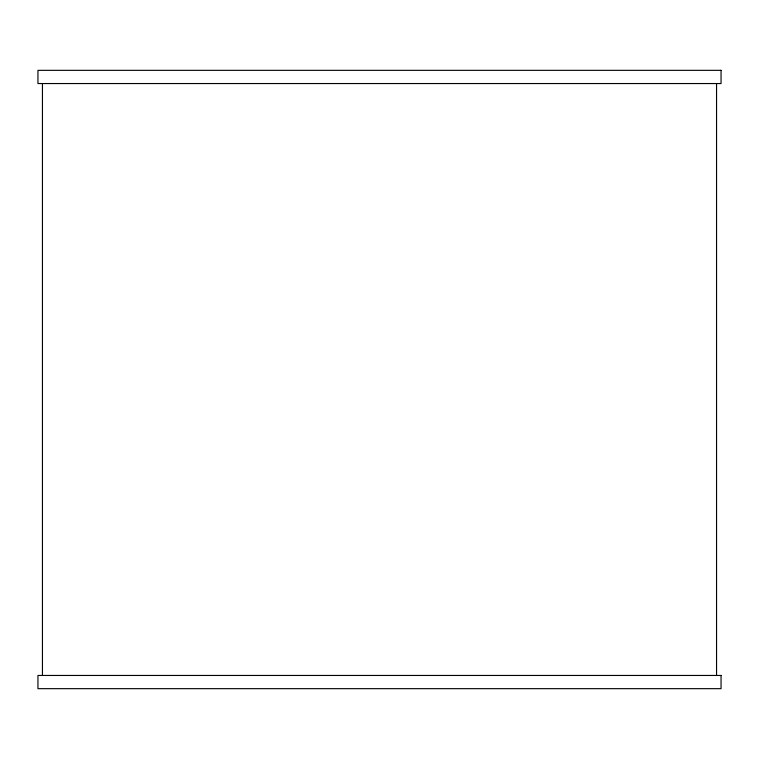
<?xml version="1.0" encoding="UTF-8"?>
<svg xmlns="http://www.w3.org/2000/svg" width="759" height="759" viewBox="0 0 759 759"><rect width="100%" height="100%" fill="white"/><g stroke="black" fill="none" stroke-linecap="round" stroke-linejoin="round"><path stroke-width="1.14" d="M716.553 83.547L716.553 675.453M42.447 83.547L42.447 675.453M721.05 70.331L37.95 70.331L37.95 83.547L721.05 83.547L721.05 70.331M721.05 675.453L37.95 675.453L37.95 688.669L721.05 688.669L721.05 675.453"/></g></svg>
